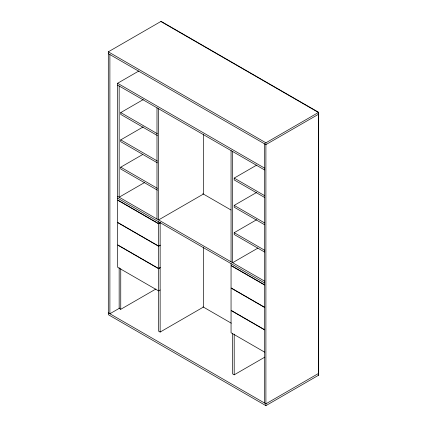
<?xml version="1.0" encoding="UTF-8"?>
<svg xmlns="http://www.w3.org/2000/svg" width="427" height="427" viewBox="0 0 427 427"><rect width="100%" height="100%" fill="white"/><g stroke="black" fill="none" stroke-linecap="round" stroke-linejoin="round"><path stroke-width="0.64" d="M108.309 51.827L161.102 21.35L318.691 112.333L318.691 375.173L265.898 405.65L108.309 314.667L108.309 51.827L265.898 142.81L318.691 112.333M160.285 222.59L158.561 223.583L117.59 199.927L117.59 83.27L138.855 70.994M157.419 135.578L120.745 114.404L120.745 112.584L143.232 99.603M157.419 162.874L120.745 141.7L120.745 139.88L143.232 126.894M157.419 190.17L120.745 168.996L120.745 167.176L142.655 154.526M144.454 182.601L119.165 197.199L119.165 85.998M318.425 114.303L265.898 144.63L108.309 53.647M264.575 197.445L234.204 179.911L234.204 178.091L256.696 165.11M160.141 245.119L158.561 246.027L117.59 222.371L117.59 200.13L158.561 223.785L160.141 222.878M160.141 267.558L158.561 268.471L117.59 244.815L117.59 222.574L158.561 246.23L160.141 245.317M264.575 224.741L234.204 207.207L234.204 205.387L256.696 192.401M160.141 290.002L158.561 290.91L117.59 267.254L117.59 245.018L158.561 268.674L160.141 267.761M264.575 252.037L234.204 234.503L234.204 232.683L256.696 219.697M119.699 308.091L109.888 313.76L109.888 54.56M119.165 267.718L119.165 308.401L120.745 309.308L155.919 289.004M257.913 248.108L232.63 262.706L232.63 151.505M158.561 268.674L158.561 331.144L160.141 332.057L203.391 307.088L203.391 247.062M232.63 333.225L232.63 373.908L234.204 374.815L264.767 357.175M318.425 373.502L265.898 403.83L108.309 312.847M160.84 21.499L318.425 112.482L318.425 375.322M117.59 83.27L264.537 168.105M117.59 85.09L264.537 169.925M120.745 112.584L157.419 133.758M234.204 178.091L264.575 195.625M120.745 139.88L157.419 161.054M234.204 205.387L264.575 222.921M202.756 193.698L230.991 209.999M120.745 167.176L157.419 188.35M234.204 232.683L264.575 250.217M117.59 196.292L264.537 281.126M117.59 198.107L264.537 282.946M264.521 284.761L231.055 265.434L231.055 263.614M264.521 284.964L231.055 265.637L231.055 287.878L264.521 307.2M264.521 307.403L231.055 288.081L231.055 310.322L264.521 329.644M264.521 329.847L231.055 310.525L231.055 332.761L264.575 352.115M202.98 306.848L231.263 323.18M265.898 142.81L265.898 405.65M264.324 143.723L264.324 402.923M234.204 334.133L234.204 374.815M231.055 150.598L231.055 261.794M203.391 134.137L203.391 194.066L158.561 219.942L158.561 108.741M160.141 222.675L160.141 332.057M158.561 221.762L158.561 223.583M158.561 223.785L158.561 246.027M158.561 246.23L158.561 268.471M156.987 107.834L156.987 219.035M120.745 268.626L120.745 309.308"/></g></svg>
